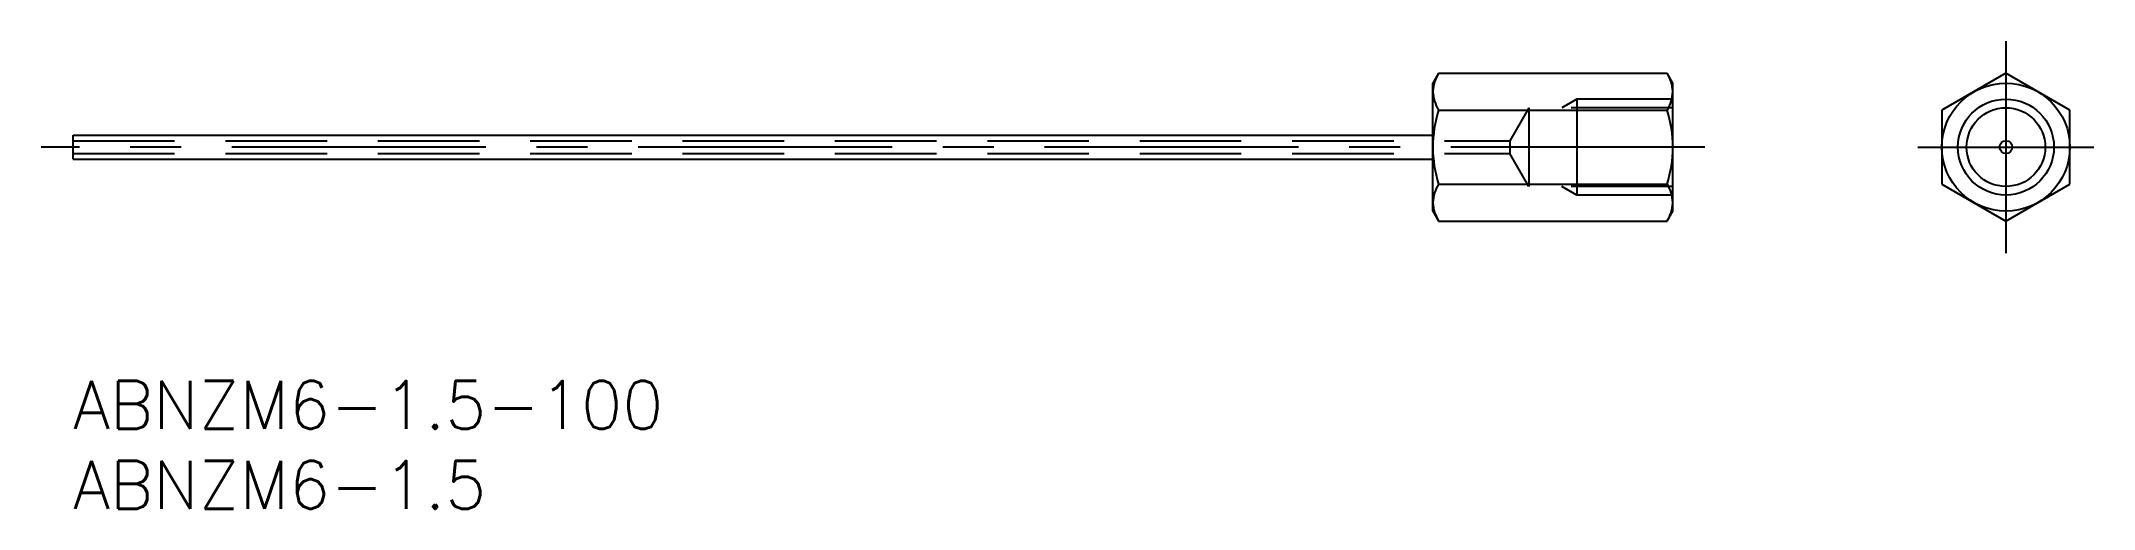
# Model space of a CAD drawing. Extents: x -2 to 126, y -8 to 21.
import ezdxf

# ---------------------------------------------------------------- set-up
doc = ezdxf.new("R2010")
doc.units = 0
doc.header["$LTSCALE"] = 0.5
doc.linetypes.add('CENTER', pattern=[50.8, 31.75, -6.35, 6.35, -6.35])
doc.linetypes.add('DASHED', pattern=[19.05, 12.7, -6.35])
for name, color, linetype in [('MSM_CENTER', 1, 'CENTER'), ('MSM_CONTINUOUS', 7, 'CONTINUOUS'), ('MSM_DASHED', 4, 'DASHED'), ('MSM_NARROW', 5, 'CONTINUOUS'), ('MSM_PART_NUMBER', 7, 'CONTINUOUS')]:
    doc.layers.add(name, color=color, linetype=linetype)
doc.styles.get("Standard").update_dxf_attribs({"font": 'txt.shx', "height": 3, "bigfont": 'bigfont.shx'})

# ---------------------------------------------------------------- blocks, each defined once
blk = doc.blocks.new('*U8')
at = {"layer": 'MSM_PART_NUMBER'}
blk.add_text('ABNZM6-1.5-100', height=3, dxfattribs=at).set_placement((0, -3))
blk = doc.blocks.new('*U9')
at = {"layer": 'MSM_PART_NUMBER'}
blk.add_text('ABNZM6-1.5', height=3, dxfattribs=at).set_placement((0, -8))

msp = doc.modelspace()

# ---------------------------------------------------------------- linework, layer by layer
at = {"layer": 'MSM_CENTER'}
for p, q in [((120.82, 21.25), (120.82, 7.99)), ((102, 14.62), (-2, 14.62)), ((115.32, 14.62), (126.32, 14.62))]:
    msp.add_line(p, q, dxfattribs=at)
at = {"layer": 'MSM_CONTINUOUS'}
for p, q in [((85.36, 19.24), (85, 18.62)), ((85, 10.62), (85, 18.62)), ((85.36, 19.24), (99.64, 19.24)), ((100, 18.62), (99.64, 19.24)), ((100, 10.62), (100, 18.62)), ((120.82, 19.24), (116.82, 16.93)), ((124.82, 16.93), (120.82, 19.24)), ((85.36, 16.93), (99.64, 16.93)), ((116.82, 16.93), (116.82, 12.31)), ((124.82, 12.31), (124.82, 16.93)), ((0, 13.87), (0, 15.37)), ((0, 15.37), (85, 15.37)), ((0, 13.87), (85, 13.87)), ((85.36, 12.31), (99.64, 12.31)), ((116.82, 12.31), (120.82, 10)), ((120.82, 10), (124.82, 12.31)), ((85, 10.62), (85.36, 10)), ((99.64, 10), (100, 10.62)), ((85.36, 10), (99.64, 10))]:
    msp.add_line(p, q, dxfattribs=at)
for radius in [4, 2.46, 0.4]:
    msp.add_circle((120.82, 14.62), radius, dxfattribs=at)
for centre, radius, start, end in [((87.32, 18), 2.32, 147.6483, 177.2412), ((87.35, 18.18), 2.35, 182.2891, 212.0951), ((97.68, 18), 2.32, 2.7588, 32.3517), ((97.65, 18.18), 2.35, 327.9049, 357.7109), ((92.64, 14.62), 7.64, 162.412, 197.588), ((92.36, 14.62), 7.64, 342.412, 17.588), ((87.35, 11.06), 2.35, 147.9049, 177.7109), ((97.65, 11.06), 2.35, 2.2891, 32.0951), ((87.32, 11.24), 2.32, 182.7588, 212.3517), ((97.68, 11.24), 2.32, 327.6483, 357.2412)]:
    msp.add_arc(centre, radius, start, end, dxfattribs=at)
at = {"layer": 'MSM_DASHED'}
for p, q in [((91, 17.08), (89.81, 15.02)), ((100, 17.08), (91, 17.08)), ((91, 17.08), (91, 12.16)), ((94, 17.62), (93.06, 17.08)), ((100, 17.62), (94, 17.62)), ((94, 17.62), (94, 11.62)), ((0, 15.02), (89.81, 15.02)), ((0, 14.22), (89.81, 14.22)), ((89.81, 15.02), (89.81, 14.22)), ((91, 12.16), (89.81, 14.22)), ((100, 12.16), (91, 12.16)), ((94, 11.62), (93.06, 12.16)), ((100, 11.62), (94, 11.62))]:
    msp.add_line(p, q, dxfattribs=at)
at = {"layer": 'MSM_NARROW'}
msp.add_circle((120.82, 14.62), 3, dxfattribs=at)

# ---------------------------------------------------------------- block references
at = {"layer": 'MSM_CONTINUOUS'}
for name in ['*U8', '*U9']:
    msp.add_blockref(name, (0, 0), dxfattribs=at)

doc.saveas('drawing.dxf')
